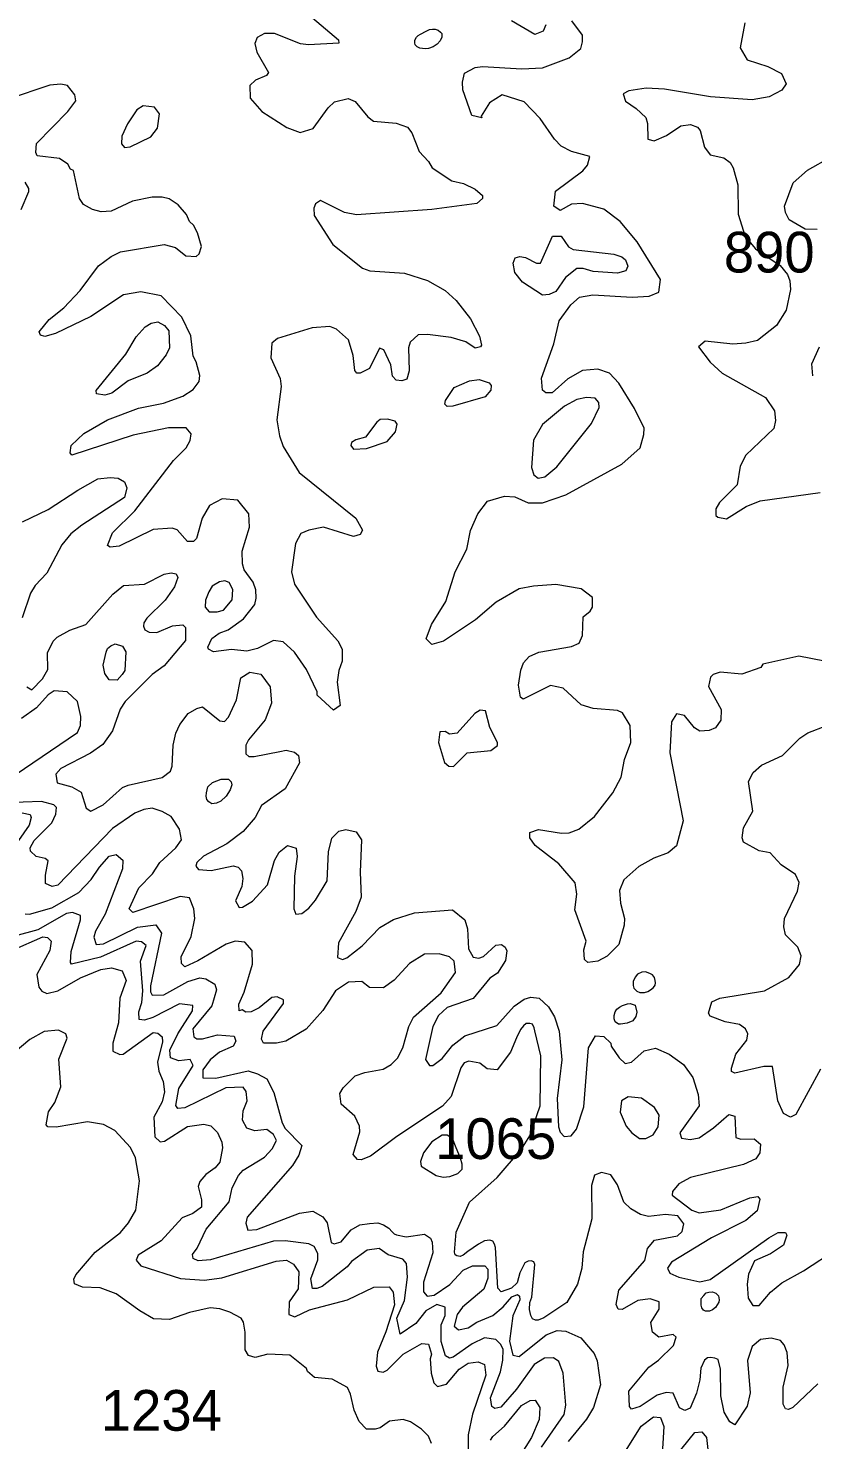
# Model space of a CAD drawing. Header units: kilometres. Extents: x 178.1 to 232.4, y 8228.7 to 8284.8.
# Drawn here: x 181.64 to 184.72, y 8273.65 to 8279.2 of the extents above; entities that cross this region are included whole.
import ezdxf

# ---------------------------------------------------------------- set-up
doc = ezdxf.new("R2010")
doc.units = ezdxf.units.KM
for name, color, linetype in [('1', 7, 'Continuous'), ('2', 7, 'Continuous'), ('21', 7, 'Continuous')]:
    doc.layers.add(name, color=color, linetype=linetype)
doc.styles.add('dgn002', font='dgn002.shx')

msp = doc.modelspace()

# ---------------------------------------------------------------- linework, layer by layer
at = {"layer": '1', "color": 5, "linetype": 'Continuous', "lineweight": 13, "flags": 128}
for points in [[(181.9606, 8276.7717), (181.9773, 8276.7788), (182.0072, 8276.7702), (182.0194, 8276.7482), (182.0158, 8276.6743), (182.0059, 8276.6592), (181.9854, 8276.6363), (181.9549, 8276.6378), (181.9378, 8276.6631), (181.9303, 8276.6958), (181.9422, 8276.7458), (181.9482, 8276.7606), (181.9606, 8276.7717)], [(181.5849, 8276.2647), (181.8303, 8276.4313), (181.8416, 8276.4581), (181.8432, 8276.4935), (181.8305, 8276.5529), (181.7889, 8276.5903), (181.7375, 8276.595), (181.715, 8276.579), (181.6682, 8276.5277), (181.6096, 8276.4855)], [(182.3427, 8276.2165), (182.36, 8276.2339), (182.3947, 8276.2479), (182.4121, 8276.2479), (182.424, 8276.2469), (182.4337, 8276.2371), (182.4359, 8276.2252), (182.4305, 8276.2057), (182.4142, 8276.1808), (182.3936, 8276.1602), (182.3763, 8276.1526), (182.3579, 8276.1504), (182.346, 8276.158), (182.3384, 8276.1678), (182.3351, 8276.1808), (182.3373, 8276.1938), (182.3427, 8276.2165)], [(182.6491, 8275.2178), (182.6119, 8275.2096), (182.5613, 8275.2099), (182.553, 8275.2252), (182.5595, 8275.2576), (182.6394, 8275.3663), (182.6397, 8275.38), (182.6143, 8275.3919), (182.5937, 8275.3892), (182.5438, 8275.3492), (182.5123, 8275.3336), (182.4919, 8275.3318), (182.477, 8275.3408), (182.4659, 8275.3372), (182.4642, 8275.3632), (182.4849, 8275.4098), (182.518, 8275.5199), (182.516, 8275.5739), (182.4869, 8275.6063), (182.4498, 8275.6111), (182.4136, 8275.5984), (182.3026, 8275.5331), (182.2516, 8275.5098), (182.2387, 8275.5225), (182.2371, 8275.5493), (182.2764, 8275.6285), (182.2909, 8275.6995), (182.2875, 8275.7371), (182.2702, 8275.7814), (182.2333, 8275.7861), (182.0475, 8275.7238), (182.0334, 8275.7376), (182.0707, 8275.8202), (182.1246, 8275.8747), (182.1534, 8275.9195), (182.2168, 8275.9768), (182.238, 8276.0086), (182.2309, 8276.0508), (182.1975, 8276.1007), (182.1625, 8276.1205), (182.1231, 8276.1328), (182.0911, 8276.1282), (182.0558, 8276.1141), (181.968, 8276.0539), (181.7521, 8275.8313), (181.7297, 8275.8256), (181.704, 8275.8372), (181.7035, 8275.8706), (181.7143, 8275.9259), (181.7032, 8275.9353), (181.6676, 8275.9433), (181.6449, 8275.9647), (181.6442, 8275.9771), (181.6596, 8276.0069), (181.7295, 8276.0755), (181.7441, 8276.1093), (181.7469, 8276.1357), (181.737, 8276.1463), (181.6886, 8276.1592), (181.5446, 8276.1546)], [(183.3157, 8275.4872), (183.3104, 8275.5317), (183.2924, 8275.5491), (183.252, 8275.5611), (183.1931, 8275.56), (183.1352, 8275.5235), (183.0742, 8275.4578), (183.0332, 8275.4273), (182.9781, 8275.4286), (182.9469, 8275.4515), (182.8954, 8275.4492), (182.8442, 8275.4153), (182.7946, 8275.3381), (182.7281, 8275.2652), (182.6491, 8275.2178)], [(183.0872, 8275.1514), (183.1081, 8275.1917), (183.1323, 8275.2755), (183.1504, 8275.3116), (183.2593, 8275.4077), (183.3157, 8275.4872)], [(183.9551, 8274.1641), (183.947, 8274.1826), (183.9573, 8274.2389), (184.0595, 8274.3558), (184.0706, 8274.4029), (184.098, 8274.4362), (184.1882, 8274.4526), (184.2069, 8274.4699), (184.213, 8274.4995), (184.1892, 8274.5308), (184.1412, 8274.5363), (184.0741, 8274.5284), (184.0424, 8274.5365), (184.0047, 8274.5583), (183.9773, 8274.5855), (183.9517, 8274.6533), (183.9261, 8274.6918), (183.8896, 8274.7011), (183.8615, 8274.6908), (183.8496, 8274.6504), (183.8511, 8274.52), (183.8169, 8274.3899), (183.8116, 8274.3258), (183.7956, 8274.2624), (183.7528, 8274.1913), (183.6622, 8274.13), (183.6398, 8274.1217), (183.6297, 8274.1208), (183.6181, 8274.1269), (183.6121, 8274.1398), (183.6069, 8274.1634), (183.6079, 8274.1911), (183.6159, 8274.2116), (183.6272, 8274.3404), (183.6236, 8274.35), (183.6132, 8274.3548), (183.6011, 8274.3535), (183.5883, 8274.346), (183.5688, 8274.3075), (183.5582, 8274.2684), (183.535, 8274.2465), (183.4947, 8274.2327), (183.4815, 8274.2474), (183.4727, 8274.4072), (183.4693, 8274.4196), (183.462, 8274.4313), (183.4499, 8274.4355), (183.4294, 8274.4327), (183.4061, 8274.4204), (183.3642, 8274.3917), (183.3453, 8274.3768), (183.3333, 8274.3719), (183.321, 8274.3739), (183.3146, 8274.3779), (183.3118, 8274.3884), (183.3182, 8274.4667), (183.3706, 8274.5854), (183.4789, 8274.6824), (183.5753, 8274.7934), (183.6081, 8274.845), (183.6489, 8274.9636), (183.6506, 8275.1603), (183.6273, 8275.2588), (183.6248, 8275.2695), (183.6179, 8275.2843), (183.6077, 8275.2875), (183.5938, 8275.2871), (183.5823, 8275.2779), (183.5707, 8275.264), (183.5552, 8275.231), (183.5319, 8275.1738), (183.4796, 8275.1053), (183.4401, 8275.1095), (183.4111, 8275.1307), (183.3683, 8275.1386), (183.3495, 8275.1321), (183.3361, 8275.1133), (183.2986, 8274.9998), (183.2649, 8274.9622), (183.0845, 8274.8426), (182.9813, 8274.7657), (182.9445, 8274.7511), (182.9298, 8274.7524), (182.9138, 8274.7728), (182.9392, 8274.8615), (182.9379, 8274.883), (182.9195, 8274.9232), (182.8661, 8274.9706), (182.8614, 8275.0119), (182.8744, 8275.0341), (182.9211, 8275.0808), (182.9594, 8275.0944), (183.0317, 8275.1078), (183.0622, 8275.1254), (183.0872, 8275.1514)], [(183.9865, 8274.8831), (184.0084, 8274.857), (184.0392, 8274.8347), (184.0637, 8274.8351), (184.0931, 8274.8495), (184.1122, 8274.8806), (184.1159, 8274.9271), (184.0982, 8274.9576), (184.0472, 8274.9939), (183.9948, 8274.9986), (183.9682, 8274.9831), (183.9622, 8274.9389), (183.9865, 8274.8831)], [(184.1136, 8273.9642), (184.1728, 8274.0218), (184.1834, 8274.0541), (184.1716, 8274.0654), (184.1149, 8274.0546), (184.0893, 8274.0743), (184.0838, 8274.1116), (184.1165, 8274.165), (184.1156, 8274.1939), (184.0807, 8274.2056), (184.0319, 8274.1986), (183.9704, 8274.1634), (183.9551, 8274.1641)], [(184.2813, 8274.2062), (184.291, 8274.2184), (184.3012, 8274.2281), (184.3115, 8274.2313), (184.325, 8274.2332), (184.3385, 8274.2274), (184.3487, 8274.2171), (184.3513, 8274.2011), (184.3507, 8274.1921), (184.3378, 8274.1709), (184.3256, 8274.1613), (184.3134, 8274.1568), (184.2987, 8274.1568), (184.2903, 8274.1606), (184.2839, 8274.1696), (184.2813, 8274.1799), (184.2807, 8274.1895), (184.2813, 8274.2062)], [(184.739, 8273.8705), (184.6415, 8273.7778), (184.625, 8273.7698), (184.6121, 8273.7731), (184.6038, 8273.7917), (184.6037, 8273.8582), (184.6234, 8273.9429), (184.6185, 8273.9942), (184.6067, 8274.0245), (184.5923, 8274.0418), (184.5559, 8274.0507), (184.5143, 8274.0455), (184.4815, 8274.0177), (184.4637, 8273.9625), (184.4734, 8273.8362), (184.4616, 8273.7836), (184.413, 8273.7094), (184.3936, 8273.7213), (184.3714, 8273.7593), (184.3584, 8273.8245), (184.3566, 8273.9291), (184.3481, 8273.9666), (184.3353, 8273.9717), (184.3183, 8273.9749), (184.3054, 8273.9729), (184.2944, 8273.9637), (184.2797, 8273.932), (184.276, 8273.8863), (184.2631, 8273.8343), (184.2374, 8273.7758), (184.2169, 8273.7667), (184.1954, 8273.7771), (184.1709, 8273.8343), (184.1431, 8273.8368), (184.1076, 8273.8267), (184.0407, 8273.7826)], [(184.0407, 8273.7826), (184.0074, 8273.7718), (183.9996, 8273.7819), (183.9969, 8273.8422), (184.0749, 8273.9368), (184.1136, 8273.9642)]]:
    msp.add_lwpolyline(points, dxfattribs=at)
at = {"layer": '2', "color": 3, "linetype": 'Continuous', "lineweight": 0, "flags": 128}
for points in [[(182.7533, 8279.2397), (182.8559, 8279.1528), (182.857, 8279.1395), (182.7382, 8279.1325), (182.7069, 8279.1374), (182.6037, 8279.1779), (182.5654, 8279.1782), (182.536, 8279.1622), (182.5269, 8279.1385), (182.5343, 8279.1037), (182.5807, 8279.0243), (182.5729, 8279.0127), (182.5289, 8278.9939), (182.5077, 8278.9737), (182.5084, 8278.9238), (182.5545, 8278.8705), (182.652, 8278.8083), (182.7056, 8278.7884), (182.7563, 8278.8042), (182.8151, 8278.8856), (182.8394, 8278.9097), (182.8933, 8278.9228), (182.9207, 8278.9105), (182.9709, 8278.8507), (182.993, 8278.8331), (183.0826, 8278.8256), (183.1265, 8278.8097), (183.1434, 8278.7869), (183.1726, 8278.7138), (183.2091, 8278.6743), (183.2232, 8278.6496), (183.301, 8278.5992), (183.3471, 8278.5875), (183.3932, 8278.5661), (183.4218, 8278.5414), (183.4213, 8278.5294), (183.3989, 8278.5089), (183.2221, 8278.4865), (182.9258, 8278.4656), (182.879, 8278.4742), (182.7854, 8278.5215), (182.7655, 8278.508), (182.7585, 8278.4906), (182.7604, 8278.4624), (182.8332, 8278.3482), (182.9496, 8278.2549), (182.9783, 8278.2447), (183.1155, 8278.2362), (183.2056, 8278.2073), (183.2753, 8278.1675), (183.3181, 8278.128), (183.3749, 8278.0558), (183.4103, 8277.9881), (183.4183, 8277.9523), (183.4139, 8277.9457), (183.3926, 8277.9405), (183.3562, 8277.9656), (183.2991, 8277.9829), (183.2055, 8277.9947), (183.1685, 8277.9928), (183.1373, 8277.9643), (183.1305, 8277.9419), (183.1335, 8277.8525), (183.1239, 8277.8193), (183.1043, 8277.8122), (183.0817, 8277.8155), (183.0684, 8277.8304), (183.0615, 8277.8756), (183.0336, 8277.9347), (183.0166, 8277.9414), (182.9769, 8277.8611), (182.9409, 8277.8423), (182.9278, 8277.8422), (182.9202, 8277.8528), (182.9131, 8277.9124), (182.8952, 8277.9742), (182.8472, 8278.0159), (182.8218, 8278.0256), (182.7519, 8278.021), (182.6161, 8277.9791), (182.594, 8277.9609), (182.5891, 8277.9033), (182.6267, 8277.8212), (182.6302, 8277.7899), (182.6137, 8277.659), (182.6235, 8277.597), (182.6377, 8277.5546), (182.701, 8277.4529), (182.9235, 8277.2731), (182.9506, 8277.2257), (182.9415, 8277.2084), (182.9148, 8277.2015), (182.7969, 8277.2372)], [(183.178, 8279.175), (183.2007, 8279.1862), (183.2137, 8279.1934), (183.2248, 8279.1948), (183.236, 8279.1941), (183.2475, 8279.1902), (183.2572, 8279.1826), (183.2612, 8279.1772), (183.2623, 8279.1635), (183.2558, 8279.1484), (183.2432, 8279.1354), (183.2284, 8279.125), (183.209, 8279.1181), (183.1964, 8279.1174), (183.1758, 8279.1196), (183.1647, 8279.1246), (183.1571, 8279.1329), (183.1553, 8279.1412), (183.156, 8279.152), (183.1621, 8279.1631), (183.1683, 8279.1693), (183.178, 8279.175)], [(183.5486, 8277.3574), (183.6013, 8277.3332), (183.6577, 8277.3328), (183.7487, 8277.364), (183.9693, 8277.4857), (184.0408, 8277.5495), (184.056, 8277.6015), (184.0567, 8277.6265), (184.0196, 8277.7043), (183.9571, 8277.8031), (183.9202, 8277.8431), (183.8744, 8277.8579), (183.8146, 8277.8528), (183.7569, 8277.8209), (183.6951, 8277.7659), (183.6711, 8277.7661), (183.6579, 8277.7754), (183.6541, 8277.8234), (183.7015, 8277.9586), (183.7236, 8278.0479), (183.7688, 8278.1111), (183.8029, 8278.1411), (183.8555, 8278.1511), (184.0094, 8278.1412), (184.0769, 8278.145), (184.1152, 8278.1608), (184.1213, 8278.2103), (184.0301, 8278.3592), (183.9633, 8278.4391), (183.8984, 8278.487), (183.8152, 8278.5097), (183.7715, 8278.5065), (183.7265, 8278.4822), (183.7019, 8278.4988), (183.7086, 8278.5574), (183.8163, 8278.6377), (183.8349, 8278.66), (183.844, 8278.6944), (183.7717, 8278.7138), (183.7309, 8278.7346), (183.7051, 8278.7617), (183.6489, 8278.844), (183.5856, 8278.9091), (183.4992, 8278.936), (183.4492, 8278.9053), (183.4169, 8278.8533), (183.4193, 8278.846), (183.3793, 8278.8559), (183.3445, 8278.956), (183.3433, 8278.9864), (183.3509, 8279.0212), (183.3932, 8279.0445), (183.4218, 8279.048), (183.5767, 8279.0383), (183.6572, 8279.0433), (183.7622, 8279.0819), (183.8078, 8279.1187), (183.8152, 8279.1444), (183.8145, 8279.171), (183.7722, 8279.2274)], [(183.6709, 8279.2111), (183.6596, 8279.1872), (183.6277, 8279.1738), (183.5361, 8279.2271)], [(184.4522, 8279.2193), (184.4345, 8279.1208), (184.4621, 8279.0747), (184.5427, 8279.0481), (184.5967, 8279.0198), (184.6146, 8278.9798), (184.5984, 8278.9547), (184.5479, 8278.9292), (184.4809, 8278.9165), (184.3175, 8278.9281), (184.137, 8278.9589), (184.0654, 8278.9625), (183.9965, 8278.9525), (183.9744, 8278.9402), (183.9834, 8278.9115), (184.0259, 8278.8835), (184.063, 8278.8473), (184.0701, 8278.8235), (184.0714, 8278.763), (184.0959, 8278.7553), (184.1444, 8278.7768), (184.2013, 8278.8144), (184.2397, 8278.8206), (184.2672, 8278.8096), (184.2773, 8278.7967), (184.2936, 8278.7303), (184.317, 8278.7009), (184.3704, 8278.6896), (184.395, 8278.6707), (184.4075, 8278.6503), (184.4253, 8278.5831), (184.4264, 8278.4677), (184.4539, 8278.3799), (184.4942, 8278.3313), (184.592, 8278.2664), (184.6202, 8278.2308), (184.6298, 8278.2054), (184.6316, 8278.172), (184.6148, 8278.0903), (184.5774, 8278.0301), (184.5028, 8277.971), (184.4564, 8277.9601)], [(181.8884, 8278.4854), (181.854, 8278.506), (181.8383, 8278.5289), (181.8136, 8278.6386), (181.8024, 8278.6451), (181.7916, 8278.6645), (181.7597, 8278.6861), (181.6707, 8278.6963), (181.6656, 8278.7098), (181.6693, 8278.7457), (181.7917, 8278.8714), (181.8228, 8278.9134), (181.8198, 8278.9368), (181.79, 8278.9731), (181.7643, 8278.979), (181.7207, 8278.9744), (181.5569, 8278.9198)], [(182.0266, 8278.8223), (182.0046, 8278.7743), (182.0028, 8278.7434), (182.0143, 8278.7301), (182.037, 8278.7321), (182.1175, 8278.7712), (182.1444, 8278.8062), (182.1526, 8278.8619), (182.1323, 8278.8884), (182.0879, 8278.8936), (182.0628, 8278.8774), (182.0266, 8278.8223)], [(184.7369, 8278.408), (184.6894, 8278.4081), (184.6268, 8278.4458), (184.6126, 8278.4739), (184.6086, 8278.4988), (184.6432, 8278.5904), (184.6992, 8278.6399), (184.7917, 8278.6934)], [(181.6225, 8278.5938), (181.6369, 8278.5688), (181.6372, 8278.5554), (181.607, 8278.484)], [(182.2255, 8278.5047), (182.19, 8278.5273), (182.1626, 8278.5345), (182.1231, 8278.5345), (182.0455, 8278.5186), (181.9628, 8278.4798)], [(182.7693, 8276.8841), (182.8534, 8276.7904), (182.8703, 8276.7578), (182.8704, 8276.7104), (182.8573, 8276.6746), (182.8507, 8276.6285), (182.8618, 8276.5372), (182.8357, 8276.5189), (182.7722, 8276.5775), (182.7713, 8276.5904), (182.7304, 8276.6778), (182.6832, 8276.7465), (182.6377, 8276.7867), (182.6, 8276.7928), (182.5369, 8276.7611), (182.4951, 8276.7505), (182.4346, 8276.7568), (182.3644, 8276.7471), (182.3447, 8276.7585), (182.3425, 8276.7659), (182.3574, 8276.8003), (182.3866, 8276.8212), (182.4225, 8276.8345), (182.4818, 8276.8771), (182.5266, 8276.9343), (182.5327, 8276.9585), (182.5311, 8276.9913), (182.5207, 8277.0214), (182.4855, 8277.0703), (182.4787, 8277.0935), (182.4773, 8277.1434), (182.5062, 8277.2371), (182.5033, 8277.2895), (182.4596, 8277.3438), (182.3991, 8277.3494), (182.3491, 8277.3233), (182.3205, 8277.2731), (182.2975, 8277.1937), (182.2861, 8277.1811), (182.2616, 8277.1813), (182.2214, 8277.2276), (182.2021, 8277.2341), (182.1276, 8277.228), (181.9935, 8277.1625), (181.9586, 8277.1586), (181.9477, 8277.1653), (181.9677, 8277.2156), (182.0551, 8277.3013), (182.2071, 8277.4992), (182.2568, 8277.5492), (182.2724, 8277.5786), (182.2761, 8277.6039), (182.2573, 8277.6274), (182.188, 8277.6275), (182.0486, 8277.599), (181.8073, 8277.5209), (181.8008, 8277.5296), (181.8056, 8277.5583), (181.8549, 8277.6062), (181.9473, 8277.6599), (182.0691, 8277.7046), (182.1685, 8277.7246), (182.2437, 8277.7521), (182.2844, 8277.7791), (182.3086, 8277.8097), (182.3106, 8277.834), (182.2963, 8277.8879), (182.2847, 8277.9092), (182.2758, 8277.9895), (182.2403, 8278.0633), (182.1581, 8278.1469), (182.0784, 8278.1625), (182.0106, 8278.1507), (181.8828, 8278.0657), (181.7435, 8277.9989), (181.7017, 8277.9867), (181.684, 8277.9918), (181.6793, 8278.0054), (181.718, 8278.0536), (181.7765, 8278.0992), (181.84, 8278.1676), (181.9125, 8278.2646), (181.9624, 8278.3011), (181.9987, 8278.319), (182.1708, 8278.3486), (182.2152, 8278.3369), (182.2555, 8278.3043), (182.2962, 8278.3009), (182.3082, 8278.3121), (182.317, 8278.3408), (182.3019, 8278.3943), (182.2857, 8278.4246), (182.2704, 8278.4388), (182.2588, 8278.4668), (182.2255, 8278.5047)], [(181.9628, 8278.4798), (181.923, 8278.477), (181.8884, 8278.4854)], [(183.8562, 8278.2417), (183.8169, 8278.2538), (183.7928, 8278.2541), (183.7483, 8278.2189), (183.71, 8278.1632), (183.6841, 8278.1513), (183.658, 8278.1496), (183.5784, 8278.2005), (183.5489, 8278.2385), (183.5421, 8278.2745), (183.5507, 8278.2958), (183.5684, 8278.3007), (183.5906, 8278.2975), (183.6341, 8278.2748), (183.6492, 8278.2753), (183.697, 8278.3811), (183.7315, 8278.3809), (183.7597, 8278.3387), (183.7774, 8278.3282), (183.9375, 8278.3102), (183.969, 8278.2995), (183.9841, 8278.2878), (183.9926, 8278.2634), (183.9847, 8278.2445), (183.9528, 8278.2351), (183.8562, 8278.2417)], [(182.1449, 8277.8718), (182.1032, 8277.8431), (182.0287, 8277.8122), (181.9646, 8277.7641), (181.9375, 8277.7562), (181.9046, 8277.7618), (181.9027, 8277.7751), (182.0203, 8277.9169), (182.0609, 8277.9851), (182.0959, 8278.025), (182.1199, 8278.0391), (182.1462, 8278.0439), (182.1715, 8278.0298), (182.1888, 8278.0092), (182.1913, 8277.9419), (182.1783, 8277.9145), (182.1449, 8277.8718)], [(184.4564, 8277.9601), (184.4054, 8277.9568), (184.2974, 8277.9684), (184.2703, 8277.9457), (184.3167, 8277.8862)], [(184.7199, 8277.8328), (184.7158, 8277.8789), (184.7467, 8277.9465)], [(184.3167, 8277.8862), (184.3634, 8277.8433), (184.5341, 8277.7465)], [(183.4321, 8277.7497), (183.3055, 8277.7134), (183.2829, 8277.7118), (183.2737, 8277.7205), (183.2756, 8277.7359), (183.3101, 8277.7869), (183.3706, 8277.812), (183.4081, 8277.8183), (183.4475, 8277.8044), (183.4562, 8277.7937), (183.4549, 8277.7754), (183.4321, 8277.7497)], [(183.6573, 8277.6406), (183.6227, 8277.5799), (183.6143, 8277.4727), (183.6229, 8277.4432), (183.6404, 8277.4305), (183.6673, 8277.4356), (183.7135, 8277.4751), (183.8504, 8277.6445), (183.8808, 8277.7084), (183.8791, 8277.7278), (183.8645, 8277.7444), (183.8303, 8277.7476), (183.7922, 8277.7394), (183.7433, 8277.7133), (183.6573, 8277.6406)], [(184.5341, 8277.7465), (184.569, 8277.6942), (184.5737, 8277.6571), (184.5673, 8277.6251), (184.4568, 8277.52), (184.434, 8277.4771), (184.422, 8277.4034), (184.3535, 8277.3345), (184.3389, 8277.3099), (184.3383, 8277.2835), (184.346, 8277.2769), (184.3812, 8277.2707), (184.4577, 8277.3184), (184.5131, 8277.3412), (184.7483, 8277.3742)], [(182.9658, 8277.5471), (183.0476, 8277.5748), (183.0796, 8277.6124), (183.0857, 8277.6423), (183.0785, 8277.6547), (183.0489, 8277.6621), (183.0193, 8277.6603), (183.0058, 8277.6504), (182.962, 8277.5913), (182.9232, 8277.5813), (182.9073, 8277.5704), (182.9046, 8277.5583), (182.9152, 8277.5441), (182.9658, 8277.5471)], [(181.614, 8277.2579), (181.7149, 8277.3067), (181.8312, 8277.3836), (181.9098, 8277.4269), (181.9585, 8277.4334), (181.9901, 8277.4304), (182.0145, 8277.4163), (182.0243, 8277.3921), (182.0142, 8277.3545), (181.8466, 8277.2457), (181.8039, 8277.2112), (181.7678, 8277.1678), (181.7099, 8277.0566), (181.6639, 8277.0087), (181.6445, 8276.9781), (181.6126, 8276.881)], [(183.3146, 8277.0623), (183.3606, 8277.1513), (183.3745, 8277.2248), (183.4028, 8277.2904), (183.4413, 8277.3394)], [(183.4413, 8277.3394), (183.5087, 8277.3592), (183.5486, 8277.3574)], [(182.7969, 8277.2372), (182.7394, 8277.2261), (182.7073, 8277.2128), (182.6861, 8277.1732), (182.6712, 8277.0623)], [(181.6311, 8276.6104), (181.6505, 8276.598), (181.6918, 8276.6418), (181.713, 8276.6785), (181.7119, 8276.7442), (181.7345, 8276.7902), (181.7506, 8276.8058), (181.7999, 8276.8323), (181.8625, 8276.8553), (181.9685, 8276.9742), (182.0103, 8277.0085), (182.0934, 8277.0136), (182.171, 8277.0531), (182.1982, 8277.0579), (182.2183, 8277.0544), (182.2248, 8277.0394)], [(182.2248, 8277.0394), (182.2112, 8277.0026), (182.1741, 8276.9512), (182.1018, 8276.8803), (182.0905, 8276.8622), (182.0889, 8276.8484)], [(182.6712, 8277.0623), (182.6833, 8277.0142), (182.7693, 8276.8841)], [(184.8199, 8276.7011), (184.6645, 8276.7304), (184.5233, 8276.699), (184.5157, 8276.6862), (184.4414, 8276.66), (184.3555, 8276.6676), (184.3279, 8276.6582), (184.3174, 8276.6479), (184.3093, 8276.6115), (184.3599, 8276.5206), (184.3583, 8276.4794), (184.3379, 8276.4489), (184.3123, 8276.4385), (184.2756, 8276.4365), (184.2554, 8276.4487), (184.2161, 8276.4976), (184.1837, 8276.5043), (184.1641, 8276.473), (184.1576, 8276.3513), (184.2103, 8276.0833), (184.1837, 8275.9855), (184.1509, 8275.9573), (184.0957, 8275.9374), (184.0365, 8275.9045), (183.9768, 8275.8515), (183.9602, 8275.8096), (183.9634, 8275.7595), (183.9797, 8275.6995), (183.9783, 8275.6733), (183.957, 8275.5976), (183.9112, 8275.5514), (183.8751, 8275.5327), (183.8361, 8275.5274), (183.8221, 8275.5389), (183.8202, 8275.5766), (183.8297, 8275.6113), (183.7845, 8275.7337), (183.792, 8275.7957), (183.7853, 8275.8399), (183.7213, 8275.9141), (183.6293, 8275.9867), (183.6082, 8276.0163), (183.6079, 8276.0376), (183.6415, 8276.049), (183.7322, 8276.0345), (183.7625, 8276.0361), (183.8007, 8276.0505), (183.8618, 8276.1009), (183.9333, 8276.1934), (183.9664, 8276.2552), (183.9797, 8276.3249), (184.0041, 8276.3908), (184.0025, 8276.4585), (183.9714, 8276.5078), (183.952, 8276.5172), (183.8564, 8276.5252), (183.8094, 8276.5391), (183.7382, 8276.6048), (183.6885, 8276.6151), (183.5809, 8276.5611), (183.571, 8276.5698), (183.5634, 8276.6161), (183.5722, 8276.6762), (183.5833, 8276.7041), (183.6051, 8276.729), (183.6429, 8276.7458), (183.7717, 8276.7684), (183.8011, 8276.7811), (183.815, 8276.8123), (183.8171, 8276.8846), (183.8447, 8276.9069), (183.854, 8276.9235), (183.8543, 8276.9609), (183.8101, 8276.9953), (183.7105, 8277.0119), (183.6218, 8277.0055), (183.5661, 8276.9949), (183.4753, 8276.9429), (183.3945, 8276.8734), (183.2687, 8276.7899), (183.2223, 8276.7767), (183.2, 8276.7982), (183.2207, 8276.855), (183.2775, 8276.9461), (183.3146, 8277.0623)], [(182.3463, 8276.9838), (182.3323, 8276.9511), (182.3311, 8276.9228), (182.3476, 8276.9048), (182.3792, 8276.905), (182.4032, 8276.9108), (182.4384, 8276.9516), (182.4406, 8276.9921), (182.4259, 8277.02), (182.4094, 8277.0267), (182.3882, 8277.0234), (182.3598, 8277.0055), (182.3463, 8276.9838)], [(182.2443, 8276.8539), (182.2546, 8276.8439), (182.2544, 8276.7925), (182.17, 8276.6921), (182.1236, 8276.6586), (182.0175, 8276.5523), (181.9971, 8276.5225), (181.968, 8276.4371), (181.9288, 8276.3834), (181.8808, 8276.3495), (181.7649, 8276.2898), (181.7447, 8276.2672), (181.7505, 8276.2333), (181.8071, 8276.217), (181.8443, 8276.1956), (181.8637, 8276.1333), (181.8827, 8276.1216), (181.9303, 8276.1465), (182.0069, 8276.2139), (182.0284, 8276.2236), (182.1632, 8276.2536), (182.1955, 8276.2785), (182.202, 8276.2989), (182.2055, 8276.3809), (182.2164, 8276.4278), (182.2321, 8276.4618), (182.2647, 8276.5048), (182.2983, 8276.5251), (182.3216, 8276.5313), (182.3894, 8276.4768), (182.4081, 8276.4743), (182.4229, 8276.4909), (182.4554, 8276.5588), (182.472, 8276.6461), (182.5077, 8276.6677), (182.5509, 8276.6594), (182.5876, 8276.6106), (182.5921, 8276.5456), (182.5674, 8276.4805), (182.5019, 8276.4015), (182.4912, 8276.3812), (182.4919, 8276.3464), (182.5031, 8276.3368), (182.5238, 8276.3357), (182.6257, 8276.3555), (182.6494, 8276.3617), (182.6824, 8276.3539), (182.6989, 8276.3401), (182.7022, 8276.3111), (182.6458, 8276.2099), (182.5537, 8276.1439), (182.5288, 8276.0965), (182.4808, 8276.0414), (182.4167, 8275.9935), (182.3248, 8275.9441), (182.2986, 8275.9201), (182.2951, 8275.9053), (182.306, 8275.8929), (182.3552, 8275.8886), (182.4419, 8275.9073), (182.4608, 8275.9021), (182.4748, 8275.8864), (182.4802, 8275.8569), (182.4753, 8275.8254), (182.4508, 8275.7697), (182.4656, 8275.7436), (182.478, 8275.7446), (182.5181, 8275.7677), (182.5771, 8275.8322), (182.6039, 8275.9273), (182.6224, 8275.9608), (182.6553, 8275.9864), (182.6897, 8275.9763), (182.6927, 8275.9432), (182.6828, 8275.8655), (182.6806, 8275.7375), (182.6885, 8275.717), (182.7114, 8275.7199), (182.7393, 8275.7404), (182.7654, 8275.7715), (182.8105, 8275.8471), (182.8159, 8275.9622), (182.8295, 8276.0158), (182.8566, 8276.0432), (182.8843, 8276.0489), (182.9246, 8276.0405), (182.9461, 8276.0091), (182.9412, 8275.8819), (182.9446, 8275.7839), (182.9235, 8275.7274), (182.8554, 8275.604), (182.8512, 8275.5471), (182.8711, 8275.5391), (182.889, 8275.5446), (182.9484, 8275.5922)], [(182.0889, 8276.8484), (182.0945, 8276.8338), (182.112, 8276.8253), (182.1422, 8276.824), (182.2035, 8276.8494), (182.2443, 8276.8539)], [(183.322, 8276.4277), (183.2923, 8276.4245), (183.2746, 8276.4342), (183.2538, 8276.4332), (183.2491, 8276.3915), (183.2721, 8276.3133), (183.2889, 8276.2979), (183.3072, 8276.2968), (183.3619, 8276.3502), (183.455, 8276.36), (183.4806, 8276.3802), (183.4807, 8276.3913), (183.4501, 8276.4501), (183.4329, 8276.5163), (183.4128, 8276.5179), (183.3912, 8276.5053), (183.322, 8276.4277)], [(184.7495, 8275.1081), (184.6532, 8274.9293), (184.6319, 8274.9189), (184.6043, 8274.9328), (184.582, 8274.9832), (184.562, 8275.1186), (184.5271, 8275.1186), (184.4139, 8275.0913), (184.4007, 8275.0981), (184.3997, 8275.111), (184.418, 8275.1667), (184.4611, 8275.2215), (184.465, 8275.2464), (184.4553, 8275.2655), (184.4317, 8275.2836), (184.3755, 8275.2936), (184.3169, 8275.3157), (184.3095, 8275.3274), (184.3224, 8275.3723), (184.355, 8275.3873), (184.5305, 8275.415), (184.6254, 8275.4685), (184.668, 8275.5188), (184.6744, 8275.5525), (184.6607, 8275.5869), (184.6128, 8275.6357), (184.6055, 8275.6665), (184.6086, 8275.7001), (184.6598, 8275.8077), (184.6662, 8275.8411), (184.6515, 8275.8724), (184.5961, 8275.9105), (184.5529, 8275.9579), (184.5097, 8275.9662), (184.448, 8275.9996), (184.4426, 8276.0165), (184.4473, 8276.0557), (184.4848, 8276.1211), (184.467, 8276.2377), (184.4861, 8276.2741), (184.5185, 8276.3021), (184.6008, 8276.3398), (184.6695, 8276.4079), (184.7007, 8276.4291), (184.7752, 8276.4585)], [(181.6129, 8276.1148), (181.6443, 8276.109), (181.6473, 8276.0962), (181.6394, 8276.0663), (181.5983, 8276.0066)], [(181.6248, 8275.7175), (181.6407, 8275.7169), (181.7288, 8275.7416), (181.8352, 8275.8024), (181.8839, 8275.8528), (181.9162, 8275.9016), (181.9542, 8275.9442), (181.9814, 8275.9518), (182.0075, 8275.9294), (182.0062, 8275.8945), (181.9389, 8275.7173), (181.9005, 8275.6494), (181.8946, 8275.6263), (181.9032, 8275.598)], [(183.1271, 8274.2897), (183.1227, 8274.3434), (183.1079, 8274.3604), (183.0507, 8274.3782), (183.0152, 8274.4029), (182.9686, 8274.3961), (182.9062, 8274.3514), (182.8895, 8274.3303), (182.792, 8274.2538), (182.7702, 8274.2452), (182.7531, 8274.2461), (182.7471, 8274.2838), (182.7745, 8274.3589), (182.7747, 8274.3832), (182.7603, 8274.4109), (182.7387, 8274.4211), (182.6465, 8274.4327), (182.6004, 8274.4311), (182.353, 8274.3585), (182.3038, 8274.3538), (182.2846, 8274.3642), (182.2817, 8274.3787), (182.3006, 8274.4048), (182.3355, 8274.4788), (182.4256, 8274.5862), (182.4382, 8274.6408), (182.4624, 8274.6895), (182.4804, 8274.7107), (182.5642, 8274.762), (182.5948, 8274.7944), (182.612, 8274.8268), (182.6007, 8274.8503), (182.5744, 8274.8702), (182.5273, 8274.8658), (182.4948, 8274.8754), (182.4783, 8274.907), (182.4807, 8274.9444), (182.4967, 8274.9833), (182.4933, 8275.0202), (182.4811, 8275.0367), (182.4124, 8275.0349), (182.2515, 8274.9563), (182.2246, 8274.953), (182.2158, 8274.9647), (182.2286, 8275.0319), (182.2842, 8275.122), (182.2723, 8275.1453), (182.228, 8275.1408), (182.196, 8275.1523), (182.1923, 8275.1827), (182.2238, 8275.2471), (182.2822, 8275.3364), (182.2829, 8275.3583), (182.2314, 8275.3646), (182.1264, 8275.3102), (182.0929, 8275.3002), (182.0717, 8275.3024), (182.0703, 8275.3334), (182.0824, 8275.3699), (182.0868, 8275.4157), (182.0772, 8275.5323), (182.0995, 8275.5933), (182.0818, 8275.6078), (182.0605, 8275.6111), (181.9197, 8275.5473), (181.8069, 8275.5197), (181.8023, 8275.5266), (181.8044, 8275.5697), (181.8413, 8275.6944), (181.8414, 8275.7109), (181.8104, 8275.723), (181.7868, 8275.7196), (181.6739, 8275.6554), (181.5817, 8275.6308)], [(182.9484, 8275.5922), (183.0186, 8275.6639), (183.0725, 8275.6958), (183.1542, 8275.7216), (183.3042, 8275.7332), (183.3524, 8275.695)], [(181.9032, 8275.598), (181.9322, 8275.5998), (182.0661, 8275.6657), (182.1377, 8275.6751), (182.1601, 8275.6423), (182.1169, 8275.435)], [(183.3524, 8275.695), (183.363, 8275.6595), (183.3661, 8275.581), (183.3845, 8275.5474), (183.4072, 8275.5442)], [(181.5742, 8275.5755), (181.6939, 8275.6272), (181.7126, 8275.6255), (181.726, 8275.6103), (181.7215, 8275.5743), (181.6706, 8275.4803), (181.6775, 8275.4297), (181.6899, 8275.4145), (181.7097, 8275.4056), (181.7522, 8275.4156), (181.8416, 8275.4663), (181.9211, 8275.4989), (181.9641, 8275.5055), (182.0051, 8275.4946), (182.021, 8275.4555), (181.9962, 8275.3868), (181.9914, 8275.2894), (181.9685, 8275.2097), (181.9689, 8275.1782), (181.9966, 8275.1658), (182.0098, 8275.1661), (182.1276, 8275.252), (182.146, 8275.249), (182.1626, 8275.235), (182.164, 8275.2157), (182.1447, 8275.1349), (182.1497, 8275.1001), (182.1672, 8275.0596)], [(183.4072, 8275.5442), (183.4259, 8275.5509), (183.4735, 8275.5946), (183.4957, 8275.5978), (183.5114, 8275.5872), (183.517, 8275.5733), (183.5123, 8275.5349), (183.4806, 8275.4847), (183.4506, 8275.4654), (183.3846, 8275.3853), (183.2833, 8275.3502), (183.2491, 8275.3183), (183.2258, 8275.2749), (183.1982, 8275.1455), (183.213, 8275.1226), (183.2262, 8275.1223), (183.2631, 8275.1498), (183.3054, 8275.2026), (183.3527, 8275.2391), (183.4779, 8275.2795), (183.5458, 8275.3549), (183.5855, 8275.3829), (183.6118, 8275.3907), (183.645, 8275.3866), (183.6817, 8275.3522), (183.7042, 8275.3128), (183.7228, 8275.2564), (183.733, 8275.144), (183.7149, 8274.9929), (183.7198, 8274.8813), (183.7271, 8274.8598), (183.7431, 8274.8432), (183.77, 8274.846), (183.7916, 8274.8717), (183.8199, 8274.9596), (183.8383, 8275.1918), (183.8661, 8275.2389), (183.8987, 8275.2362), (183.9264, 8275.2098), (183.9276, 8275.1979), (183.9586, 8275.1525), (183.9824, 8275.1295), (184.0068, 8275.1347), (184.0572, 8275.1799), (184.1011, 8275.19), (184.1556, 8275.1661), (184.2113, 8275.1262), (184.2483, 8275.0752), (184.2696, 8275.0082), (184.2729, 8274.9638), (184.1976, 8274.8572), (184.2043, 8274.837), (184.2382, 8274.8311), (184.2728, 8274.8378), (184.3292, 8274.8776), (184.3893, 8274.9295), (184.413, 8274.9225), (184.4174, 8274.8388), (184.4375, 8274.8328), (184.4899, 8274.834), (184.5144, 8274.8133), (184.5119, 8274.7788), (184.4964, 8274.7559), (184.4479, 8274.7327), (184.2393, 8274.6825), (184.1927, 8274.6571), (184.1679, 8274.6273), (184.1677, 8274.6129), (184.2449, 8274.5532), (184.2735, 8274.5431), (184.3578, 8274.5544), (184.4722, 8274.602), (184.5041, 8274.6069), (184.5111, 8274.5965), (184.5006, 8274.551), (184.4571, 8274.5135), (184.3222, 8274.4442), (184.1642, 8274.3488), (184.1494, 8274.3258), (184.1582, 8274.3058), (184.1932, 8274.2898), (184.2755, 8274.2717), (184.3167, 8274.2806), (184.5466, 8274.4446), (184.5841, 8274.4654), (184.6123, 8274.4656), (184.618, 8274.455), (184.6051, 8274.4166), (184.5532, 8274.3822), (184.4909, 8274.3539), (184.4673, 8274.3018), (184.4621, 8274.2623), (184.4659, 8274.2076), (184.4841, 8274.1792), (184.5094, 8274.1792)], [(184.0585, 8275.4083), (184.0714, 8275.4126), (184.0821, 8275.4198), (184.0936, 8275.4284), (184.1, 8275.4377), (184.1015, 8275.4463), (184.1, 8275.4556), (184.0972, 8275.4685), (184.09, 8275.4778), (184.08, 8275.4835), (184.0628, 8275.49), (184.0485, 8275.4893), (184.0313, 8275.4814), (184.022, 8275.4692), (184.0141, 8275.4527), (184.0134, 8275.4363), (184.0162, 8275.4255), (184.0277, 8275.4141), (184.0399, 8275.4083), (184.0585, 8275.4083)], [(182.1169, 8275.435), (182.1168, 8275.4114), (182.1235, 8275.3978), (182.1686, 8275.3991), (182.2641, 8275.4528), (182.3101, 8275.4662)], [(182.3101, 8275.4662), (182.3339, 8275.4631), (182.3695, 8275.4419), (182.3764, 8275.4197), (182.3578, 8275.3569), (182.2831, 8275.2655), (182.2874, 8275.2342), (182.2995, 8275.2264), (182.3206, 8275.2262), (182.3807, 8275.2426), (182.4454, 8275.2372), (182.452, 8275.218), (182.4417, 8275.198), (182.3886, 8275.1742), (182.3515, 8275.1449), (182.3228, 8275.1049), (182.3225, 8275.0738), (182.3736, 8275.0729), (182.5006, 8275.1011), (182.5379, 8275.0895), (182.574, 8275.0697), (182.602, 8275.0153), (182.6338, 8274.8963), (182.6467, 8274.8742), (182.7121, 8274.8073), (182.6998, 8274.7699), (182.6749, 8274.7297), (182.4962, 8274.5263), (182.492, 8274.5029), (182.4993, 8274.4755), (182.5352, 8274.4772), (182.7019, 8274.5411), (182.7552, 8274.5496), (182.7938, 8274.5268), (182.8109, 8274.5033), (182.8263, 8274.4267), (182.8393, 8274.4215), (182.8657, 8274.429), (182.8978, 8274.4665), (182.906, 8274.476)], [(184.022, 8275.3589), (184.0284, 8275.331), (184.0248, 8275.3145), (184.0119, 8275.2973), (183.9897, 8275.288), (183.9639, 8275.2844), (183.9561, 8275.2851), (183.9425, 8275.293), (183.9396, 8275.3052), (183.9389, 8275.3181), (183.9432, 8275.3324), (183.9496, 8275.3439), (183.9597, 8275.351), (183.9725, 8275.3582), (183.9912, 8275.3639), (184.0019, 8275.3654), (184.022, 8275.3589)], [(182.9364, 8273.7234), (182.9176, 8273.7677), (182.9033, 8273.8303), (182.8905, 8273.8573), (182.8302, 8273.8897), (182.762, 8273.8964), (182.7343, 8273.9189), (182.7298, 8273.9309), (182.6638, 8273.9833), (182.5775, 8273.9883), (182.5282, 8273.9752), (182.5019, 8273.9822), (182.4884, 8274.0047), (182.4885, 8274.0746), (182.4822, 8274.1136), (182.473, 8274.1285), (182.4287, 8274.1531), (182.3898, 8274.166), (182.3519, 8274.1692), (182.2696, 8274.1511), (182.1915, 8274.1233), (182.1284, 8274.1269), (182.0744, 8274.1575), (181.9821, 8274.2247), (181.919, 8274.2483), (181.8493, 8274.2503), (181.8176, 8274.2647), (181.8155, 8274.2818), (181.8237, 8274.3), (181.8998, 8274.3888), (181.9985, 8274.4662), (182.0309, 8274.5036), (182.0585, 8274.5539), (182.0737, 8274.6691), (182.0579, 8274.7594), (182.0382, 8274.8001), (181.9766, 8274.8672), (181.9322, 8274.8903), (181.8694, 8274.9002), (181.7463, 8274.8803), (181.7131, 8274.8809), (181.707, 8274.8895), (181.7164, 8274.94), (181.7414, 8274.9766), (181.7642, 8275.0386), (181.7561, 8275.1475), (181.7897, 8275.2296), (181.784, 8275.2471), (181.7554, 8275.2608), (181.6985, 8275.2556), (181.642, 8275.224), (181.5446, 8275.1421)], [(182.1672, 8275.0596), (182.1724, 8275.0181), (182.1626, 8274.9792), (182.1296, 8274.9188), (182.1333, 8274.8412), (182.1544, 8274.8221)], [(182.3266, 8274.892), (182.3539, 8274.8848), (182.3801, 8274.8586), (182.3973, 8274.8202), (182.3996, 8274.799), (182.3895, 8274.7424), (182.3714, 8274.7194), (182.3345, 8274.6938), (182.3102, 8274.6662), (182.3045, 8274.6468), (182.3171, 8274.5948), (182.3167, 8274.5659), (182.2827, 8274.5399), (182.2414, 8274.5229), (182.1581, 8274.4332), (182.0688, 8274.3766), (182.061, 8274.3567), (182.0782, 8274.3348), (182.235, 8274.2847), (182.3279, 8274.2781), (182.397, 8274.2881), (182.6103, 8274.3537), (182.6508, 8274.3568), (182.6785, 8274.3416), (182.6992, 8274.3113), (182.6974, 8274.2441), (182.6622, 8274.1938), (182.6603, 8274.1429), (182.6846, 8274.1338), (182.7417, 8274.1615), (182.8908, 8274.2009), (182.9951, 8274.2503), (183.0546, 8274.2529), (183.071, 8274.2311), (183.0761, 8274.1815), (183.0421, 8274.0753), (183.0089, 8273.9956), (183.0037, 8273.9407), (183.0108, 8273.9209), (183.0317, 8273.9163), (183.0464, 8273.9242), (183.1102, 8273.9878), (183.1838, 8274.0294), (183.209, 8274.027), (183.2211, 8273.987), (183.2162, 8273.9688), (183.2194, 8273.9127), (183.2304, 8273.8745), (183.2446, 8273.8603), (183.2796, 8273.8695), (183.3297, 8273.9291), (183.3656, 8273.9528), (183.4048, 8273.9578), (183.4298, 8273.9469), (183.4346, 8273.9047), (183.3826, 8273.7519), (183.3657, 8273.6711), (183.3659, 8273.6155)], [(182.1544, 8274.8221), (182.1715, 8274.825), (182.2621, 8274.8823), (182.3266, 8274.892)], [(183.1902, 8274.7792), (183.1775, 8274.7447), (183.1809, 8274.7271), (183.239, 8274.6904), (183.2677, 8274.6832), (183.2927, 8274.6857), (183.3252, 8274.6978), (183.3417, 8274.7151), (183.3424, 8274.7341), (183.335, 8274.7584), (183.3181, 8274.7986), (183.3039, 8274.8352), (183.2824, 8274.8486), (183.2628, 8274.8482), (183.2226, 8274.8215), (183.1902, 8274.7792)], [(182.906, 8274.476), (182.9397, 8274.4957), (182.9776, 8274.5016), (183.01, 8274.5039), (183.033, 8274.4957), (183.0539, 8274.4823), (183.0663, 8274.4682), (183.0739, 8274.4607), (183.0835, 8274.4565), (183.122, 8274.4494), (183.1936, 8274.4591), (183.2171, 8274.443), (183.2242, 8274.4279), (183.2259, 8274.3863), (183.1898, 8274.2707), (183.1899, 8274.2327), (183.2039, 8274.2157), (183.2322, 8274.2197), (183.2938, 8274.262), (183.3458, 8274.3171), (183.3824, 8274.3343), (183.4302, 8274.335), (183.4431, 8274.3214), (183.4432, 8274.2864), (183.4269, 8274.2428), (183.3428, 8274.1725), (183.3219, 8274.1435), (183.3099, 8274.098), (183.3275, 8274.0827), (183.3649, 8274.0909), (183.3994, 8274.1132), (183.4617, 8274.1396), (183.5031, 8274.1734), (183.5372, 8274.2124), (183.5592, 8274.2221), (183.5668, 8274.2154), (183.5681, 8274.2007), (183.5408, 8274.1378), (183.5273, 8274.0385), (183.5406, 8273.9836), (183.566, 8273.9787), (183.6714, 8274.0636), (183.715, 8274.0801), (183.7491, 8274.0785), (183.808, 8274.0512), (183.8609, 8273.9905), (183.8728, 8273.962), (183.8854, 8273.8673), (183.858, 8273.7777), (183.83, 8273.7317), (183.7586, 8273.6441)], [(184.5094, 8274.1792), (184.5532, 8274.2308), (184.5976, 8274.2684), (184.6832, 8274.3146), (184.8158, 8274.4016)], [(183.275, 8274.1392), (183.2753, 8274.1724), (183.242, 8274.1822), (183.1986, 8274.1577), (183.1595, 8274.108), (183.0977, 8274.0663), (183.0846, 8274.1292), (183.1155, 8274.1991), (183.1271, 8274.2897)], [(183.3063, 8273.9758), (183.2919, 8273.9723), (183.2763, 8273.9813), (183.2588, 8274.0373), (183.2589, 8274.1023), (183.275, 8274.1392)], [(183.6535, 8273.6219), (183.7426, 8273.7504), (183.7493, 8273.7875), (183.7393, 8273.9133), (183.7213, 8273.9586), (183.7001, 8273.9734), (183.6655, 8273.9716), (183.6242, 8273.9466), (183.5555, 8273.8507), (183.4943, 8273.7798), (183.4704, 8273.7747), (183.4577, 8273.7814), (183.4535, 8273.8161), (183.4923, 8273.9186), (183.5021, 8273.9639), (183.5024, 8274.0066), (183.4939, 8274.0258), (183.4741, 8274.0456), (183.4291, 8274.0524), (183.3813, 8274.0282), (183.3063, 8273.9758)], [(183.4525, 8273.6491), (183.4619, 8273.6644), (183.5078, 8273.7041), (183.5753, 8273.7856), (183.6089, 8273.8056), (183.6291, 8273.8068), (183.6471, 8273.7787), (183.6439, 8273.7306), (183.6146, 8273.6598), (183.4897, 8273.4622)], [(182.9995, 8273.6923), (182.9661, 8273.6925), (182.9364, 8273.7234)], [(183.1383, 8273.7223), (183.1092, 8273.7315), (183.0556, 8273.7241), (183.02, 8273.6988), (182.9995, 8273.6923)], [(183.2208, 8273.6368), (183.2095, 8273.6656), (183.1825, 8273.6924), (183.1383, 8273.7223)], [(183.9836, 8273.6071), (184.0457, 8273.7052), (184.0943, 8273.7412), (184.1219, 8273.7384), (184.1342, 8273.7033), (184.1266, 8273.5705)], [(184.1569, 8273.5573), (184.256, 8273.6799), (184.2841, 8273.682), (184.3024, 8273.6601), (184.3071, 8273.6124)]]:
    msp.add_lwpolyline(points, dxfattribs=at)

# ---------------------------------------------------------------- texts
at = {"layer": '21', "color": 7, "linetype": 'Continuous', "lineweight": 0, "style": 'dgn002'}
for s, p in [('890', (184.3701, 8278.2384)), ('1065', (183.2357, 8274.7546)), ('1234', (181.9214, 8273.6868))]:
    msp.add_text(s, height=0.16, dxfattribs=at).set_placement(p)

doc.saveas('drawing.dxf')
